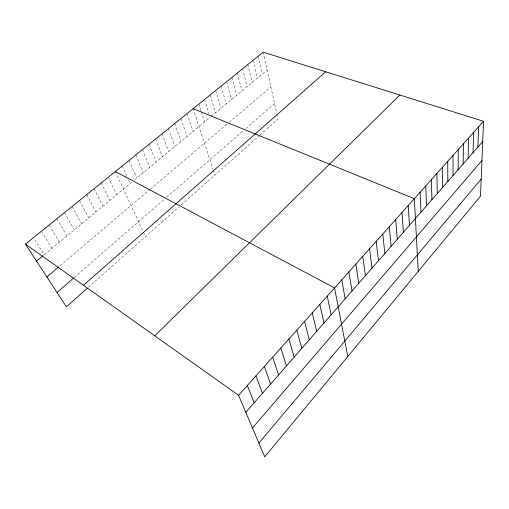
<?xml version="1.0" encoding="UTF-8"?>
<svg xmlns="http://www.w3.org/2000/svg" width="509" height="509" viewBox="0 0 509 509"><rect width="100%" height="100%" fill="white"/><g stroke="black" fill="none" stroke-linecap="round" stroke-linejoin="round"><path stroke-width="0.38" stroke-dasharray="2.54 1.91" d="M88.292 287.369L178.977 206.959M181.306 204.898L259.463 135.598M260.054 135.076L278.086 119.087L276.941 113.978M74.346 277.424L164.464 199.191M166.659 197.282L243.531 130.546M245.745 128.624L274.618 103.562M60.049 265.787L149.761 189.672M150.34 189.183L226.982 124.158M229.298 122.198L270.896 86.905M131.946 182.069L44.277 254.71L33.467 237.658M134.351 180.071L210.058 117.344M211.273 116.338L267.13 70.057M41.375 231.271L51.918 248.379M49.188 224.959L59.47 242.125M56.906 218.73L66.927 235.947M64.522 212.577L74.289 229.839M72.049 206.495L81.567 223.814M79.48 200.495L88.757 217.852M86.823 194.565L95.857 211.967M94.07 188.712L102.882 206.151M101.234 182.922L109.817 200.406M108.309 177.208L116.669 194.724M115.308 171.558L143.214 231.735M143.538 232.441L145.491 236.653M122.217 165.979L126.97 176.528M128.554 180.046L130.139 183.564M129.044 160.462L136.762 178.08M135.788 155.016L143.303 172.659M142.456 149.627L149.773 167.296M149.054 144.302L156.168 162.002M155.569 139.04L162.492 156.759M162.008 133.835L168.746 151.58M168.377 128.694L174.924 146.458M174.67 123.611L181.039 141.387M180.892 118.584L187.089 136.38M187.051 113.615L193.07 131.424M193.134 108.697L213.029 169.319M213.265 170.051L214.919 175.09M198.86 104.071L200.991 110.758M201.233 111.503L204.548 121.912M204.529 99.497L208.906 113.628M210.134 94.967L215.511 112.826M215.682 90.487L220.912 108.353M221.173 86.053L226.257 103.925M226.607 81.663L231.544 99.541M231.983 77.317L236.78 95.202M237.309 73.022L241.966 90.907M242.577 68.766L247.1 86.657M247.794 64.548L252.178 82.445M252.96 60.38L257.21 78.278M258.069 56.251L262.199 74.149M263.134 52.16L276.775 113.24"/><path stroke-width="0.76" d="M453.01 175.548L453.035 155.41M458.113 169.713L458.285 149.544M463.158 163.949L463.464 143.748M468.14 158.254L468.579 138.028M473.058 152.63L473.631 132.372M477.919 147.076L478.619 126.792M483.55 121.282L480.502 196.162L264.737 456.84L238.587 395.296L25.45 244.135L263.134 52.16L483.55 121.282L238.587 395.296M258.89 443.084L481.196 179.047M252.477 427.986L481.953 160.513M245.828 412.341L482.723 141.585M154.749 335.838L399.896 95.049M87.166 288.368L66.367 306.812L25.45 244.135M83.482 285.294L325.728 71.788M57.008 292.478L73.754 277.933M46.879 276.96L58.91 266.748M36.54 261.123L43.087 255.696M193.134 108.697L414.339 198.701L418.252 271.373M115.308 171.558L334.572 287.922L347.781 356.51M247.323 385.517L254.214 402.759M255.919 375.909L262.466 393.33M264.368 366.455L270.584 384.047M272.678 357.159L278.569 374.917M280.853 348.01L286.433 365.926M288.902 339.013L294.177 357.083M296.817 330.156L301.799 348.372M304.611 321.44L309.3 339.796M312.278 312.863L316.693 331.346M319.824 304.42L323.972 323.03M327.255 296.111L331.136 314.836M341.781 279.867L345.159 298.815M348.875 271.927L352.012 290.976M355.861 264.107L358.769 283.258M362.752 256.409L365.424 275.649M369.534 248.818L371.99 268.148M376.215 241.342L378.454 260.754M382.8 233.981L384.829 253.469M389.29 226.715L391.116 246.286M395.69 219.564L397.319 239.198M401.995 212.507L403.433 232.212M408.212 205.553L409.459 225.322M420.084 192.268L420.988 212.151M425.759 185.925L426.491 205.852M431.358 179.664L431.931 199.636M436.881 173.48L437.301 193.503M442.34 167.378L442.601 187.439M447.723 161.359L447.837 181.458"/></g></svg>
